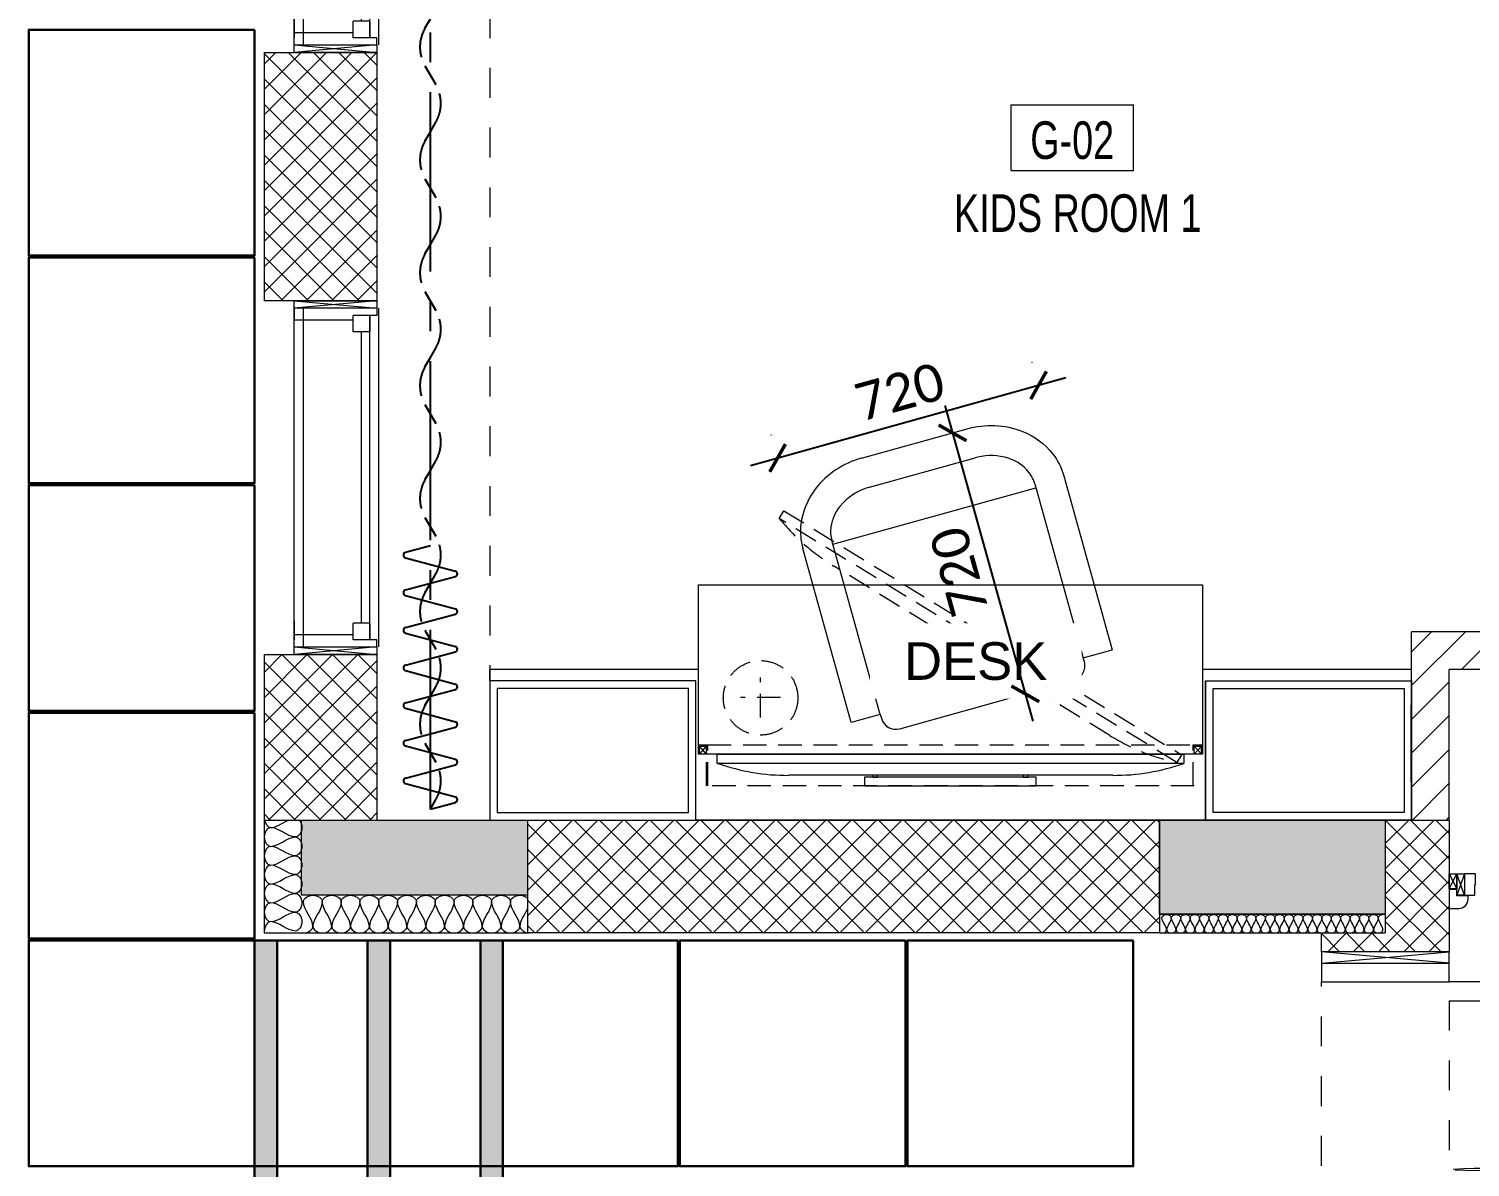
# Model space of a CAD drawing. Header units: millimetres. Extents: x -18512 to 101824, y -95768 to 52898.
# Drawn here: x 8543 to 12374, y -56580 to -53555 of the extents above; entities that cross this region are included whole.
import ezdxf

# ---------------------------------------------------------------- set-up
doc = ezdxf.new("R2010")
doc.units = ezdxf.units.MM
doc.header["$LTSCALE"] = 25
doc.header["$PDMODE"] = 3
for name, pattern in [('CENTER2', [28.575, 19.05, -3.175, 3.175, -3.175]), ('Dash', [6.35, 3.175, -3.175]), ('DASHED', [0.75, 0.5, -0.25]), ('HIDDEN2', [4.7625, 3.175, -1.5875])]:
    doc.linetypes.add(name, pattern=pattern)
doc.layers.get('0').update_dxf_attribs({"color": 254, "lineweight": 0})
doc.layers.get('Defpoints').update_dxf_attribs({"lineweight": 0})
for name, color, linetype in [('1547 I-StB-p-00-GA$0$WD-FURNITURE', 1, 'Continuous'), ('4_Furniture', 3, 'Continuous'), ('AR WALL HATCH', 8, 'Continuous'), ('WD-FURNITURE-1', 1, 'Continuous')]:
    doc.layers.add(name, color=color, linetype=linetype)
for name, color, linetype, lineweight in [('_FW_FUR_FIXED', 62, 'Continuous', 0), ('A-AREA-IDEN', 2, 'Continuous', 9), ('A-DETL-INSL', 8, 'Continuous', 9), ('A-DOOR', 31, 'Continuous', 18), ('A-FLOR-OTLN', 6, 'Continuous', 18), ('A-GLAZ', 6, 'Continuous', 9), ('A-TILES', 43, 'Continuous', 30), ('Archi-frame', 253, 'Continuous', 9), ('hatch', 252, 'Continuous', 0), ('I-WALL', 2, 'Continuous', 9), ('S-COLS', 6, 'Continuous', 9), ('WD-PS-TEXT-1', 2, 'Continuous', 13)]:
    doc.layers.add(name, color=color, linetype=linetype, lineweight=lineweight)
doc.styles.add('Arial Narrow_4', font='fi_9001f.ttf', dxfattribs={"width": 0.75, "height": 147.492401})
doc.styles.add('FW_Calibri', font='calibri.ttf')
doc.styles.add('TEXT-MS-100', font='arial.ttf', dxfattribs={"height": 100})
doc.dimstyles.new('1-50', dxfattribs={"dimscale": 50, "dimtxt": 2, "dimasz": 1.2, "dimexe": 1.25, "dimexo": 0.625, "dimtad": 1, "dimdec": 0, "dimtxsty": 'FW_Calibri', "dimblk": 'ARCHTICK', "dimcen": 2.5, "dimdle": 1.5, "dimadec": 0, "dimazin": 0, "dimtfac": 1, "dimtdec": 0, "dimtmove": 0, "dimatfit": 3, "dimfxl": 6, "dimfxlon": 1, "dimarcsym": 0})
pattern_1 = [(45, (15109.02, 35539.32), (-33.67596, 33.67596), []), (135, (15109.02, 35539.32), (-33.67596, -33.67596), [])]

# ---------------------------------------------------------------- blocks, each defined once
blk = doc.blocks.new('B  Naga_Double Flush 330 - NAGA- ENtrance Door _WD01_-8680316-GROUND FLOOR PLAN')
at = {"layer": 'A-DOOR', "lineweight": 18}
for p, q in [((-1054, 1370), (-1003, 1370)), ((-1054, 170), (-1054, 1370)), ((-1003, 170), (-1003, 1370)), ((546, 770), (496, 770)), ((496, 170), (496, 770)), ((546, 770), (546, 170)), ((-1104, 170), (-1054, 170)), ((-1054, 170), (-1104, 170)), ((-1054, 170), (-1003, 170)), ((546, 170), (596, 170)), ((546, 170), (596, 170)), ((-1054, -170), (-1104, -170)), ((-1104, -170), (-1054, -170)), ((596, -170), (546, -170)), ((596, -170), (546, -170))]:
    blk.add_line(p, q, dxfattribs=at)
at = {"layer": 'A-DOOR'}
for p, q in [((-1054, 170), (-1054, -170)), ((546, -170), (546, 170))]:
    blk.add_line(p, q, dxfattribs=at)
for centre, radius, start, end in [((-1059.8, 260.1), 1110.7, 355.8668, 87.0699), ((589.1, 232.9), 545.2, 99.8293, 185.0145)]:
    blk.add_arc(centre, radius, start, end, dxfattribs=at)
blk = doc.blocks.new('F  Fixed - 90 x 270-9060087-GROUND FLOOR PLAN')
at = {"layer": 'A-GLAZ', "lineweight": 5}
for p, q in [((-450, 113), (-431, 113)), ((-431, 113), (-431, 50)), ((-431, 94), (-387, 94)), ((-431, 94), (431, 94)), ((-388.3, 94), (-431, 94)), ((-387, 94), (-387, 50)), ((387, 94), (387, 50)), ((431, 94), (387, 94)), ((431, 113), (431, 50)), ((448.9, 113), (431, 113)), ((-431, 50), (-387, 50)), ((-418, 50), (-418, -107)), ((-387, 72), (387, 72)), ((387, 50), (431, 50)), ((418, 50), (418, -107)), ((-450, -107), (-418, -107)), ((-431, -107), (450, -107)), ((-380.7, -107), (-431, -107)), ((450, -107), (418, -107))]:
    blk.add_line(p, q, dxfattribs=at)
blk = doc.blocks.new('*U340')
at = {"color": 1}
for p, q in [((67.8, 66.3), (32.2, -66.3)), ((82.2, 66.3), (100, 0)), ((167.8, 66.3), (132.2, -66.3)), ((182.2, 66.3), (200, 0)), ((267.8, 66.3), (232.2, -66.3)), ((282.2, 66.3), (300, 0)), ((367.8, 66.3), (332.2, -66.3)), ((382.2, 66.3), (400, 0)), ((467.8, 66.3), (432.2, -66.3)), ((482.2, 66.3), (500, 0)), ((567.8, 66.3), (532.2, -66.3)), ((582.2, 66.3), (600, 0)), ((667.8, 66.3), (632.2, -66.3)), ((682.2, 66.3), (700, 0)), ((0, 0), (17.8, -66.3)), ((100, 0), (117.8, -66.3)), ((200, 0), (217.8, -66.3)), ((300, 0), (317.8, -66.3)), ((400, 0), (417.8, -66.3)), ((500, 0), (517.8, -66.3)), ((600, 0), (617.8, -66.3))]:
    blk.add_line(p, q, dxfattribs=at)
at = {"color": 1, "linetype": 'CENTER2'}
blk.add_line((0, 0), (2143.8, 0), dxfattribs=at)
at = {"color": 1, "linetype": 'HIDDEN2'}
for p, q in [((175, 14.4), (125, -14.4)), ((275, 14.4), (300, 0)), ((475, 14.4), (425, -14.4)), ((575, 14.4), (600, 0)), ((775, 14.4), (725, -14.4)), ((875, 14.4), (900, 0)), ((1075, 14.4), (1025, -14.4)), ((1175, 14.4), (1200, 0)), ((1375, 14.4), (1325, -14.4)), ((1475, 14.4), (1500, 0)), ((1675, 14.4), (1625, -14.4)), ((1775, 14.4), (1800, 0)), ((1975, 14.4), (1925, -14.4)), ((2075, 14.4), (2100, 0)), ((0, 0), (25, -14.4)), ((300, 0), (325, -14.4)), ((600, 0), (625, -14.4)), ((900, 0), (925, -14.4)), ((1200, 0), (1225, -14.4)), ((1500, 0), (1525, -14.4)), ((1800, 0), (1825, -14.4))]:
    blk.add_line(p, q, dxfattribs=at)
at = {"color": 1}
for centre, start, end in [((75, 64.3), 15, 165), ((175, 64.3), 15, 165), ((275, 64.3), 15, 165), ((375, 64.3), 15, 165), ((475, 64.3), 15, 165), ((575, 64.3), 15, 165), ((675, 64.3), 15, 165), ((25, -64.3), 195, 345), ((125, -64.3), 195, 345), ((225, -64.3), 195, 345), ((325, -64.3), 195, 345), ((425, -64.3), 195, 345), ((525, -64.3), 195, 345), ((625, -64.3), 195, 345)]:
    blk.add_arc(centre, 7.5, start, end, dxfattribs=at)
at = {"color": 1, "linetype": 'HIDDEN2'}
for centre, start, end in [((225, -72.2), 60, 120), ((525, -72.2), 60, 120), ((825, -72.2), 60, 120), ((1125, -72.2), 60, 120), ((1425, -72.2), 60, 120), ((1725, -72.2), 60, 120), ((2025, -72.2), 60, 120), ((75, 72.2), 240, 300), ((375, 72.2), 240, 300), ((675, 72.2), 240, 300), ((975, 72.2), 240, 300), ((1275, 72.2), 240, 300), ((1575, 72.2), 240, 300), ((1875, 72.2), 240, 300)]:
    blk.add_arc(centre, 100, start, end, dxfattribs=at)
blk = doc.blocks.new('M_NAGA Room Tag - Room Tag-1756429-GROUND FLOOR PLAN')
at = {"layer": 'A-AREA-IDEN'}
for p, q in [((-3.25, 1.75), (-3.25, -1.75)), ((-3.25, 1.75), (3.25, 1.75)), ((3.25, 1.75), (3.25, -1.75)), ((-3.25, -1.75), (3.25, -1.75))]:
    blk.add_line(p, q, dxfattribs=at)
blk = doc.blocks.new('Individual 55 plan')
at = {"color": 2}
blk.add_line((709.37, 123.94), (890, 123.94), dxfattribs=at)
at = {"color": 1}
for points in [[(752, 124.89), (847.69, 124.89), (847.69, 129.76), (752, 129.76)], [(759.26, 124.89), (756.53, 124.89), (756.53, 123.94), (759.26, 123.94)], [(843.16, 124.89), (840.43, 124.89), (840.43, 123.94), (843.16, 123.94)]]:
    blk.add_lwpolyline(points, close=True, dxfattribs=at)
at = {"color": 2}
blk.add_lwpolyline([(929.87, 112.21), (669.8, 112.21), (669.8, 117.26), (929.87, 117.26)], close=True, dxfattribs=at)
for centre, start, end in [((708.55, 8.32), 89.59605, 109.58416), ((890.81, 8.32), 70.41584, 90.40395)]:
    blk.add_arc(centre, 115.63, start, end, dxfattribs=at)
blk = doc.blocks.new('A$Ce7ac1099')
at = {"layer": '_FW_FUR_FIXED'}
for p, q in [((-530.5, 360), (-50.5, 360)), ((-50.5, 280), (-50.5, 360)), ((-530.5, 280), (-50.5, 280)), ((-520, -280), (-520, 280)), ((-40, 280), (-50.5, 280)), ((0, -240), (0, 240)), ((-720, -145.7), (-720, 145.7)), ((-640, -145.7), (-640, 145.7)), ((-50.5, -280), (-530.5, -280)), ((-50.5, -280), (-40, -280)), ((-50.5, -280), (-50.5, -360)), ((-50.5, -360), (-530.5, -360))]:
    blk.add_line(p, q, dxfattribs=at)
for points in [[(-720, 145.7, -0.164031), (-674, 285.9, -0.133131), (-594.2, 347.6, -0.098116), (-530.5, 360)], [(-530.5, 280, 0.127666), (-573.5, 269.1, 0.126943), (-615.6, 229.9, 0.135914), (-639.8, 153.1, 0.01049), (-640, 145.7)], [(-720, -145.7, 0.164031), (-674, -285.9, 0.133131), (-594.2, -347.6, 0.098116), (-530.5, -360)], [(-640, -145.7, 0.158507), (-612.1, -235, 0.132455), (-566.4, -272.6, 0.106378), (-530.5, -280)]]:
    blk.add_lwpolyline(points, format="xyb", dxfattribs=at)
for centre, start, end in [((-40, 240), 360, 90), ((-40, -240), 270, 360)]:
    blk.add_arc(centre, 40, start, end, dxfattribs=at)
blk = doc.blocks.new('_ArchTick')
at = {"color": 0, "linetype": 'ByBlock', "const_width": 0.15}
blk.add_lwpolyline([(-0.5, -0.5), (0.5, 0.5)], dxfattribs=at)
blk = doc.blocks.new('*D421')
at = {"layer": 'Defpoints', "color": 0, "transparency": 16777216}
for p in [(10896.1, -54656.9, 364082.7), (11089.3, -55350.5, 364082.7), (11191.3, -55322)]:
    blk.add_point(p, dxfattribs=at)
at = {"layer": 'I-WALL', "color": 0, "lineweight": -2, "transparency": 16777216}
for p, q in [((10977.9, -54556.2), (11211.4, -55394.3)), ((11058.1, -54611.7), (11058.3, -54611.7)), ((11251.3, -55305.3), (11251.5, -55305.3))]:
    blk.add_line(p, q, dxfattribs=at)
at = {"layer": 'I-WALL', "color": 0, "lineweight": -2, "transparency": 16777216, "xscale": 59.99999999999995, "yscale": 59.99999999999995, "zscale": 59.99999999999995}
for p, rotation in [((10998, -54628.5), 105.5690669797694), ((11191.3, -55322), 285.5690669797694)]:
    blk.add_blockref('_ArchTick', p, dxfattribs=dict(at, rotation=rotation))
at = {"layer": 'I-WALL', "color": 0, "transparency": 16777216, "insert": (11015.2, -54997.4), "char_height": 100, "attachment_point": 5, "rotation": 105.5691, "style": 'FW_Calibri'}
blk.add_mtext('720', dxfattribs=at)
blk = doc.blocks.new('*D422')
at = {"layer": 'Defpoints', "color": 0, "transparency": 16777216}
for p in [(11226.6, -54502), (11358.1, -54974, 364082.7), (10664.5, -55167.2, 364082.7)]:
    blk.add_point(p, dxfattribs=at)
at = {"layer": 'I-WALL', "color": 0, "lineweight": -2, "transparency": 16777216}
for p, q in [((11210, -54442.3), (11209.8, -54441.8)), ((10460.8, -54715.3), (11298.9, -54481.8)), ((10516.4, -54635.5), (10516.3, -54635))]:
    blk.add_line(p, q, dxfattribs=at)
at = {"layer": 'I-WALL', "color": 0, "lineweight": -2, "transparency": 16777216, "xscale": 59.99999999999995, "yscale": 59.99999999999995, "zscale": 59.99999999999995}
for p, rotation in [((11226.6, -54502), 15.5690672711863), ((10533, -54695.2), 195.5690672711863)]:
    blk.add_blockref('_ArchTick', p, dxfattribs=dict(at, rotation=rotation))
at = {"layer": 'I-WALL', "color": 0, "transparency": 16777216, "insert": (10857.7, -54519.1), "char_height": 100, "attachment_point": 5, "rotation": 15.5691, "style": 'FW_Calibri'}
blk.add_mtext('720', dxfattribs=at)

msp = doc.modelspace()

# ---------------------------------------------------------------- hatches: boundary and pattern name
at = {"layer": 'A-TILES', "ltscale": 25}
for points in [[(9143.1, -55977.4), (9203.1, -55977.4), (9203.1, -58655.4), (9143.1, -58655.4)], [(9443.1, -55977.4), (9503.1, -55977.4), (9503.1, -58626.6), (9443.1, -58626.6)], [(9743.1, -55977.4), (9803.1, -55977.4), (9803.1, -58626.6), (9743.1, -58626.6)]]:
    msp.add_hatch(color=9, dxfattribs=at).paths.add_polyline_path(points)
at = {"layer": 'AR WALL HATCH', "lineweight": 5, "ltscale": 25}
h = msp.add_hatch(dxfattribs=at)
h.set_pattern_fill('ANSI37', color=256, scale=15, style=0)
h.set_pattern_definition(pattern_1)
h.paths.add_polyline_path([(9468.1, -54277.4), (9168.1, -54277.4), (9168.1, -53617.4), (9468.1, -53617.4)])
h = msp.add_hatch(dxfattribs=at)
h.set_pattern_fill('ANSI31', color=256, scale=20, style=0)
h.set_pattern_definition([(45, (-5e-12, -25850), (-44.90128, 44.90128), [])])
h.paths.add_polyline_path([(12218.1, -55157.4), (12218.1, -55657.4), (12318.1, -55657.4), (12318.1, -55257.4), (14173.1, -55257.4), (14173.1, -55857.4), (14393.1, -55857.4), (14393.1, -55657.4), (14323.1, -55657.4), (14323.1, -55157.4)])
h = msp.add_hatch(dxfattribs=at)
h.set_pattern_fill('ANSI37', color=256, scale=15, style=0)
h.set_pattern_definition(pattern_1)
h.paths.add_polyline_path([(9168.1, -55217.4), (9468.1, -55217.4), (9468.1, -55657.4), (9168.1, -55657.4)])
h = msp.add_hatch(dxfattribs=at)
h.set_pattern_fill('ANSI37', color=256, scale=15, style=0)
h.set_pattern_definition(pattern_1)
h.paths.add_polyline_path([(11548.1, -55657.4), (9868.1, -55657.4), (9868.7, -55957), (11548.1, -55957.4)])
h.paths.add_polyline_path([(12148.1, -55657.4), (12318.1, -55657.4), (12318.1, -56007), (12148.1, -56007.4), (11978.1, -56007.4), (11978.1, -55957.4), (12148.1, -55957.4)])
at = {"layer": 'S-COLS'}
msp.add_hatch(color=252, dxfattribs=at).paths.add_polyline_path([(9268.1, -55657.4), (9868.1, -55657.4), (9868.1, -55857.4), (9268.1, -55857.4)], flags=0)
at = {"layer": 'S-COLS', "lineweight": 5}
msp.add_hatch(color=252, dxfattribs=at).paths.add_polyline_path([(12148.1, -55657.4), (12148.1, -55907.4), (11548.1, -55907.4), (11548.1, -55657.4)], flags=0)

# ---------------------------------------------------------------- linework, layer by layer
at = {"layer": '1547 I-StB-p-00-GA$0$WD-FURNITURE', "linetype": 'Continuous', "ltscale": 0.2}
msp.add_line((12218.1, -55556.1, -4121.3), (12218.1, -55351.6, -4121.3), dxfattribs=at)
msp.add_line((12218.1, -55556.1, -4121.3), (12218.1, -55351.6, -4121.3), dxfattribs=at)
at = {"layer": '1547 I-StB-p-00-GA$0$WD-FURNITURE', "linetype": 'Continuous', "ltscale": 0.2, "elevation": -4121.3}
msp.add_lwpolyline([(12218.1, -55556.1), (12218.1, -55351.6)], dxfattribs=at)
at = {"layer": '_FW_FUR_FIXED', "color": 9, "linetype": 'DASHED', "ltscale": 5}
for p, q in [((11416.3, -55432.7, 364082.7), (10682.3, -54982.4, 364082.7)), ((10487.8, -55384.7, 364082.7), (10487.8, -55278.7, 364082.7)), ((10540.8, -55331.7, 364082.7), (10434.8, -55331.7, 364082.7)), ((10322.4, -55482.7, 364082.7), (10322.4, -55457.7, 364082.7)), ((10322.4, -55457.7, 364082.7), (10347.4, -55457.7, 364082.7)), ((10325.4, -55482.7, 364082.7), (10325.4, -55460.7, 364082.7)), ((10325.4, -55460.7, 364082.7), (10344.4, -55460.7, 364082.7)), ((10344.4, -55482.7, 364082.7), (10325.4, -55460.7, 364082.7)), ((10325.4, -55482.7, 364082.7), (10344.4, -55460.7, 364082.7)), ((10344.4, -55482.7, 364082.7), (10344.4, -55460.7, 364082.7)), ((10347.4, -55566.3, 364082.7), (10347.4, -55457.7, 364082.7)), ((10347.4, -55457.7, 364082.7), (11637.4, -55457.7, 364082.7)), ((11637.4, -55566.3, 364082.7), (11637.4, -55457.7, 364082.7)), ((11637.4, -55457.7, 364082.7), (11662.4, -55457.7, 364082.7)), ((11640.4, -55460.7, 364082.7), (11659.4, -55460.7, 364082.7)), ((11659.4, -55482.7, 364082.7), (11640.4, -55460.7, 364082.7)), ((11640.4, -55482.7, 364082.7), (11659.4, -55460.7, 364082.7)), ((11640.4, -55482.7, 364082.7), (11640.4, -55460.7, 364082.7)), ((11659.4, -55482.7, 364082.7), (11659.4, -55460.7, 364082.7)), ((11662.4, -55482.7, 364082.7), (11662.4, -55457.7, 364082.7)), ((10344.4, -55566.3, 364082.7), (10344.4, -55482.7, 364082.7)), ((11640.4, -55566.3, 364082.7), (10344.4, -55566.3, 364082.7))]:
    msp.add_line(p, q, dxfattribs=at)
at = {"layer": '_FW_FUR_FIXED'}
for p, q in [((10322.4, -55257.7, 176342.6), (9768.1, -55257.7, -4170.4)), ((9768.1, -55287.9, 181992.3), (9768.1, -55257.7, -4170.4)), ((12218.1, -55257.4, -7842.7), (11662.4, -55257.7, 182041.4)), ((12218.1, -55287.5, -189884.1), (12218.1, -55257.4, -7842.7)), ((11670.4, -55287.8, 182041.4), (11670.4, -55657.6, 182041.4)), ((11670.4, -55657.6, 182041.4), (10315.8, -55657.6, -190284.1)), ((12318.1, -55800.4), (12338.1, -55840.4)), ((12318.1, -55840.4), (12338.1, -55800.4)), ((12358.1, -55800.4), (12338.1, -55857.4)), ((12358.1, -55857.4), (12338.1, -55800.4))]:
    msp.add_line(p, q, dxfattribs=at)
at = {"layer": '_FW_FUR_FIXED', "color": 9, "linetype": 'DASHED', "ltscale": 5, "elevation": 364082.7}
for points in [[(10549.5, -54835.3), (11606.3, -55483.7), (11593.8, -55504.2), (10536.9, -54855.8)], [(11211.2, -55312.1), (11222.3, -55318.9), (11224.6, -55315.1), (11213.6, -55308.3)]]:
    msp.add_lwpolyline(points, close=True, dxfattribs=at)
at = {"layer": '_FW_FUR_FIXED', "elevation": 182041.4}
for points in [[(11662.4, -55032.7), (11662.4, -55482.7), (10322.4, -55482.7), (10322.4, -55032.7)], [(10315.8, -55287.9), (9768.1, -55287.9), (9768.1, -55657.6), (10315.8, -55657.6)], [(10295.8, -55307.9), (9788.1, -55307.9), (9788.1, -55637.6), (10295.8, -55637.6)]]:
    msp.add_lwpolyline(points, close=True, dxfattribs=at)
at = {"layer": '_FW_FUR_FIXED'}
for points in [[(12218.1, -55657.4), (11670.4, -55657.6), (11670.4, -55287.8), (12218.1, -55287.5)], [(12198.1, -55637.4), (11690.4, -55637.6), (11690.4, -55307.8), (12198.1, -55307.5)], [(12318.1, -55840.4), (12318.1, -55800.4), (12338.1, -55800.4), (12338.1, -55840.4), (12318.1, -55840.4)], [(12358.1, -55857.4), (12338.1, -55857.4), (12338.1, -55800.4), (12358.1, -55800.4)], [(12388.1, -55800.4), (12358.1, -55800.4), (12358.1, -55857.4), (12386.1, -55857.4), (12386.1, -55829.4), (12388.1, -55829.4)]]:
    msp.add_lwpolyline(points, close=True, dxfattribs=at)
msp.add_lwpolyline([(12338.1, -55842.4), (12318.1, -55842.4), (12318.1, -55892.4), (12343.1, -55892.4, 0.414214), (12368.1, -55867.4), (12368.1, -55858.4), (12338.1, -55858.4)], format="xyb", close=True, dxfattribs=at)
at = {"layer": '_FW_FUR_FIXED', "color": 9, "linetype": 'DASHED', "ltscale": 5}
msp.add_circle((10487.8, -55332.7, 364082.7), 99, dxfattribs=at)
for centre, start, end in [((10967.2, -54510.5, 364082.7), 218.8873, 238.8754), ((11707.8, -54964.9, 364082.7), 238.0675, 258.0556)]:
    msp.add_arc(centre, 551.2, start, end, dxfattribs=at)
at = {"layer": 'A-DETL-INSL', "color": 1}
for points in [[(9168.1, -55657.4), (9168.1, -55957.4), (9868.1, -55957.4)], [(11548.1, -55957.4), (12148.1, -55957.4)]]:
    msp.add_lwpolyline(points, dxfattribs=at)
at = {"layer": 'A-DETL-INSL'}
for points in [[(9169.3, -55657.4), (9171.2, -55667.6), (9178.7, -55677.4), (9185.5, -55677.4)], [(9185.5, -55677.4), (9201.8, -55677.4), (9217.1, -55664.6), (9232.8, -55657.4)], [(9185.5, -55677.4), (9177.6, -55677.4), (9160, -55702.4), (9177.6, -55727.4), (9185.5, -55727.4)], [(9252.1, -55702.4), (9229.2, -55702.4), (9208.4, -55677.4), (9185.5, -55677.4)], [(9185.5, -55727.4), (9177.6, -55727.4), (9160, -55752.4), (9177.6, -55777.4), (9185.5, -55777.4)], [(9185.5, -55727.4), (9208.4, -55727.4), (9229.2, -55702.4), (9252.1, -55702.4)], [(9252.1, -55752.4), (9229.2, -55752.4), (9208.4, -55727.4), (9185.5, -55727.4)], [(9252.1, -55702.4), (9260, -55702.4), (9277.6, -55727.4), (9260, -55752.4), (9252.1, -55752.4)], [(9185.5, -55777.4), (9208.4, -55777.4), (9229.2, -55752.4), (9252.1, -55752.4)], [(9252.1, -55752.4), (9260, -55752.4), (9277.6, -55777.4), (9260, -55802.4), (9252.1, -55802.4)], [(9185.5, -55777.4), (9177.6, -55777.4), (9160, -55802.4), (9177.6, -55827.4), (9185.5, -55827.4)], [(9252.1, -55802.4), (9229.2, -55802.4), (9208.4, -55777.4), (9185.5, -55777.4)], [(9185.5, -55827.4), (9208.4, -55827.4), (9229.2, -55802.4), (9252.1, -55802.4)], [(9252.1, -55802.4), (9260, -55802.4), (9277.6, -55827.4), (9260, -55852.4), (9252.1, -55852.4)], [(9185.5, -55827.4), (9177.6, -55827.4), (9160, -55852.4), (9177.6, -55877.4), (9185.5, -55877.4)], [(9252.1, -55852.4), (9229.2, -55852.4), (9208.4, -55827.4), (9185.5, -55827.4)], [(9185.5, -55877.4), (9177.6, -55877.4), (9160, -55902.4), (9177.6, -55927.4), (9185.5, -55927.4)], [(9185.5, -55877.4), (9208.4, -55877.4), (9229.2, -55852.4), (9252.1, -55852.4)], [(9252.1, -55902.4), (9229.2, -55902.4), (9208.4, -55877.4), (9185.5, -55877.4)], [(9252.1, -55852.4), (9260, -55852.4), (9277.6, -55877.4), (9260, -55902.4), (9252.1, -55902.4)], [(9273.1, -55874), (9273.1, -55866.2), (9298.1, -55848.5), (9323.1, -55866.2), (9323.1, -55874)], [(9298.1, -55940.7), (9298.1, -55917.8), (9273.1, -55896.9), (9273.1, -55874)], [(9323.1, -55874), (9323.1, -55896.9), (9298.1, -55917.8), (9298.1, -55940.7)], [(9323.1, -55874), (9323.1, -55866.2), (9348.1, -55848.5), (9373.1, -55866.2), (9373.1, -55874)], [(9348.1, -55940.7), (9348.1, -55917.8), (9323.1, -55896.9), (9323.1, -55874)], [(9373.1, -55874), (9373.1, -55896.9), (9348.1, -55917.8), (9348.1, -55940.7)], [(9373.1, -55874), (9373.1, -55866.2), (9398.1, -55848.5), (9423.1, -55866.2), (9423.1, -55874)], [(9398.1, -55940.7), (9398.1, -55917.8), (9373.1, -55896.9), (9373.1, -55874)], [(9423.1, -55874), (9423.1, -55896.9), (9398.1, -55917.8), (9398.1, -55940.7)], [(9423.1, -55874), (9423.1, -55866.2), (9448.1, -55848.5), (9473.1, -55866.2), (9473.1, -55874)], [(9448.1, -55940.7), (9448.1, -55917.8), (9423.1, -55896.9), (9423.1, -55874)], [(9473.1, -55874), (9473.1, -55896.9), (9448.1, -55917.8), (9448.1, -55940.7)], [(9473.1, -55874), (9473.1, -55866.2), (9498.1, -55848.5), (9523.1, -55866.2), (9523.1, -55874)], [(9498.1, -55940.7), (9498.1, -55917.8), (9473.1, -55896.9), (9473.1, -55874)], [(9523.1, -55874), (9523.1, -55896.9), (9498.1, -55917.8), (9498.1, -55940.7)], [(9523.1, -55874), (9523.1, -55866.2), (9548.1, -55848.5), (9573.1, -55866.2), (9573.1, -55874)], [(9548.1, -55940.7), (9548.1, -55917.8), (9523.1, -55896.9), (9523.1, -55874)], [(9573.1, -55874), (9573.1, -55896.9), (9548.1, -55917.8), (9548.1, -55940.7)], [(9573.1, -55874), (9573.1, -55866.2), (9598.1, -55848.5), (9623.1, -55866.2), (9623.1, -55874)], [(9598.1, -55940.7), (9598.1, -55917.8), (9573.1, -55896.9), (9573.1, -55874)], [(9623.1, -55874), (9623.1, -55896.9), (9598.1, -55917.8), (9598.1, -55940.7)], [(9623.1, -55874), (9623.1, -55866.2), (9648.1, -55848.5), (9673.1, -55866.2), (9673.1, -55874)], [(9648.1, -55940.7), (9648.1, -55917.8), (9623.1, -55896.9), (9623.1, -55874)], [(9673.1, -55874), (9673.1, -55896.9), (9648.1, -55917.8), (9648.1, -55940.7)], [(9673.1, -55874), (9673.1, -55866.2), (9698.1, -55848.5), (9723.1, -55866.2), (9723.1, -55874)], [(9698.1, -55940.7), (9698.1, -55917.8), (9673.1, -55896.9), (9673.1, -55874)], [(9723.1, -55874), (9723.1, -55896.9), (9698.1, -55917.8), (9698.1, -55940.7)], [(9723.1, -55874), (9723.1, -55866.2), (9748.1, -55848.5), (9773.1, -55866.2), (9773.1, -55874)], [(9748.1, -55940.7), (9748.1, -55917.8), (9723.1, -55896.9), (9723.1, -55874)], [(9773.1, -55874), (9773.1, -55896.9), (9748.1, -55917.8), (9748.1, -55940.7)], [(9773.1, -55874), (9773.1, -55866.2), (9798.1, -55848.5), (9823.1, -55866.2), (9823.1, -55874)], [(9798.1, -55940.7), (9798.1, -55917.8), (9773.1, -55896.9), (9773.1, -55874)], [(9823.1, -55874), (9823.1, -55896.9), (9798.1, -55917.8), (9798.1, -55940.7)], [(9848.1, -55940.7), (9848.1, -55917.8), (9823.1, -55896.9), (9823.1, -55874)], [(9185.5, -55927.4), (9208.4, -55927.4), (9229.2, -55902.4), (9252.1, -55902.4)], [(9252.1, -55902.4), (9260, -55902.4), (9277.6, -55927.4), (9260, -55952.4), (9252.1, -55952.4)], [(9868.1, -55893.3), (9860.8, -55909.1), (9848.1, -55924.4), (9848.1, -55940.7)], [(11554.4, -55916.7), (11554.4, -55912.7), (11566.9, -55903.9), (11579.4, -55912.7), (11579.4, -55916.7)], [(11566.9, -55950), (11566.9, -55938.5), (11554.4, -55928.1), (11554.4, -55916.7)], [(11579.4, -55916.7), (11579.4, -55928.1), (11566.9, -55938.5), (11566.9, -55950)], [(11579.4, -55916.7), (11579.4, -55912.7), (11591.9, -55903.9), (11604.4, -55912.7), (11604.4, -55916.7)], [(11591.9, -55950), (11591.9, -55938.5), (11579.4, -55928.1), (11579.4, -55916.7)], [(11604.4, -55916.7), (11604.4, -55928.1), (11591.9, -55938.5), (11591.9, -55950)], [(11604.4, -55916.7), (11604.4, -55912.7), (11616.9, -55903.9), (11629.4, -55912.7), (11629.4, -55916.7)], [(11616.9, -55950), (11616.9, -55938.5), (11604.4, -55928.1), (11604.4, -55916.7)], [(11629.4, -55916.7), (11629.4, -55928.1), (11616.9, -55938.5), (11616.9, -55950)], [(11629.4, -55916.7), (11629.4, -55912.7), (11641.9, -55903.9), (11654.4, -55912.7), (11654.4, -55916.7)], [(11641.9, -55950), (11641.9, -55938.5), (11629.4, -55928.1), (11629.4, -55916.7)], [(11654.4, -55916.7), (11654.4, -55928.1), (11641.9, -55938.5), (11641.9, -55950)], [(11654.4, -55916.7), (11654.4, -55912.7), (11666.9, -55903.9), (11679.4, -55912.7), (11679.4, -55916.7)], [(11666.9, -55950), (11666.9, -55938.5), (11654.4, -55928.1), (11654.4, -55916.7)], [(11679.4, -55916.7), (11679.4, -55928.1), (11666.9, -55938.5), (11666.9, -55950)], [(11679.4, -55916.7), (11679.4, -55912.7), (11691.9, -55903.9), (11704.4, -55912.7), (11704.4, -55916.7)], [(11691.9, -55950), (11691.9, -55938.5), (11679.4, -55928.1), (11679.4, -55916.7)], [(11704.4, -55916.7), (11704.4, -55928.1), (11691.9, -55938.5), (11691.9, -55950)], [(11704.4, -55916.7), (11704.4, -55912.7), (11716.9, -55903.9), (11729.4, -55912.7), (11729.4, -55916.7)], [(11716.9, -55950), (11716.9, -55938.5), (11704.4, -55928.1), (11704.4, -55916.7)], [(11729.4, -55916.7), (11729.4, -55928.1), (11716.9, -55938.5), (11716.9, -55950)], [(11729.4, -55916.7), (11729.4, -55912.7), (11741.9, -55903.9), (11754.4, -55912.7), (11754.4, -55916.7)], [(11741.9, -55950), (11741.9, -55938.5), (11729.4, -55928.1), (11729.4, -55916.7)], [(11754.4, -55916.7), (11754.4, -55928.1), (11741.9, -55938.5), (11741.9, -55950)], [(11754.4, -55916.7), (11754.4, -55912.7), (11766.9, -55903.9), (11779.4, -55912.7), (11779.4, -55916.7)], [(11766.9, -55950), (11766.9, -55938.5), (11754.4, -55928.1), (11754.4, -55916.7)], [(11779.4, -55916.7), (11779.4, -55928.1), (11766.9, -55938.5), (11766.9, -55950)], [(11779.4, -55916.7), (11779.4, -55912.7), (11791.9, -55903.9), (11804.4, -55912.7), (11804.4, -55916.7)], [(11791.9, -55950), (11791.9, -55938.5), (11779.4, -55928.1), (11779.4, -55916.7)], [(11804.4, -55916.7), (11804.4, -55928.1), (11791.9, -55938.5), (11791.9, -55950)], [(11804.4, -55916.7), (11804.4, -55912.7), (11816.9, -55903.9), (11829.4, -55912.7), (11829.4, -55916.7)], [(11816.9, -55950), (11816.9, -55938.5), (11804.4, -55928.1), (11804.4, -55916.7)], [(11829.4, -55916.7), (11829.4, -55928.1), (11816.9, -55938.5), (11816.9, -55950)], [(11829.4, -55916.7), (11829.4, -55912.7), (11841.9, -55903.9), (11854.4, -55912.7), (11854.4, -55916.7)], [(11841.9, -55950), (11841.9, -55938.5), (11829.4, -55928.1), (11829.4, -55916.7)], [(11854.4, -55916.7), (11854.4, -55928.1), (11841.9, -55938.5), (11841.9, -55950)], [(11854.4, -55916.7), (11854.4, -55912.7), (11866.9, -55903.9), (11879.4, -55912.7), (11879.4, -55916.7)], [(11866.9, -55950), (11866.9, -55938.5), (11854.4, -55928.1), (11854.4, -55916.7)], [(11879.4, -55916.7), (11879.4, -55928.1), (11866.9, -55938.5), (11866.9, -55950)], [(11879.4, -55916.7), (11879.4, -55912.7), (11891.9, -55903.9), (11904.4, -55912.7), (11904.4, -55916.7)], [(11891.9, -55950), (11891.9, -55938.5), (11879.4, -55928.1), (11879.4, -55916.7)], [(11904.4, -55916.7), (11904.4, -55928.1), (11891.9, -55938.5), (11891.9, -55950)], [(11904.4, -55916.7), (11904.4, -55912.7), (11916.9, -55903.9), (11929.4, -55912.7), (11929.4, -55916.7)], [(11916.9, -55950), (11916.9, -55938.5), (11904.4, -55928.1), (11904.4, -55916.7)], [(11929.4, -55916.7), (11929.4, -55928.1), (11916.9, -55938.5), (11916.9, -55950)], [(11929.4, -55916.7), (11929.4, -55912.7), (11941.9, -55903.9), (11954.4, -55912.7), (11954.4, -55916.7)], [(11941.9, -55950), (11941.9, -55938.5), (11929.4, -55928.1), (11929.4, -55916.7)], [(11954.4, -55916.7), (11954.4, -55928.1), (11941.9, -55938.5), (11941.9, -55950)], [(11954.4, -55916.7), (11954.4, -55912.7), (11966.9, -55903.9), (11979.4, -55912.7), (11979.4, -55916.7)], [(11966.9, -55950), (11966.9, -55938.5), (11954.4, -55928.1), (11954.4, -55916.7)], [(11979.4, -55916.7), (11979.4, -55928.1), (11966.9, -55938.5), (11966.9, -55950)], [(11979.4, -55916.7), (11979.4, -55912.7), (11991.9, -55903.9), (12004.4, -55912.7), (12004.4, -55916.7)], [(11991.9, -55950), (11991.9, -55938.5), (11979.4, -55928.1), (11979.4, -55916.7)], [(12004.4, -55916.7), (12004.4, -55928.1), (11991.9, -55938.5), (11991.9, -55950)], [(12004.4, -55916.7), (12004.4, -55912.7), (12016.9, -55903.9), (12029.4, -55912.7), (12029.4, -55916.7)], [(12016.9, -55950), (12016.9, -55938.5), (12004.4, -55928.1), (12004.4, -55916.7)], [(12029.4, -55916.7), (12029.4, -55928.1), (12016.9, -55938.5), (12016.9, -55950)], [(12029.4, -55916.7), (12029.4, -55912.7), (12041.9, -55903.9), (12054.4, -55912.7), (12054.4, -55916.7)], [(12041.9, -55950), (12041.9, -55938.5), (12029.4, -55928.1), (12029.4, -55916.7)], [(12054.4, -55916.7), (12054.4, -55928.1), (12041.9, -55938.5), (12041.9, -55950)], [(12054.4, -55916.7), (12054.4, -55912.7), (12066.9, -55903.9), (12079.4, -55912.7), (12079.4, -55916.7)], [(12066.9, -55950), (12066.9, -55938.5), (12054.4, -55928.1), (12054.4, -55916.7)], [(12079.4, -55916.7), (12079.4, -55928.1), (12066.9, -55938.5), (12066.9, -55950)], [(12079.4, -55916.7), (12079.4, -55912.7), (12091.9, -55903.9), (12104.4, -55912.7), (12104.4, -55916.7)], [(12091.9, -55950), (12091.9, -55938.5), (12079.4, -55928.1), (12079.4, -55916.7)], [(12104.4, -55916.7), (12104.4, -55928.1), (12091.9, -55938.5), (12091.9, -55950)], [(12104.4, -55916.7), (12104.4, -55912.7), (12116.9, -55903.9), (12129.4, -55912.7), (12129.4, -55916.7)], [(12116.9, -55950), (12116.9, -55938.5), (12104.4, -55928.1), (12104.4, -55916.7)], [(12129.4, -55916.7), (12129.4, -55928.1), (12116.9, -55938.5), (12116.9, -55950)], [(12129.4, -55916.7), (12129.4, -55912.7), (12136.1, -55908.3), (12141.9, -55908.3)], [(12141.9, -55950), (12141.9, -55938.5), (12129.4, -55928.1), (12129.4, -55916.7)], [(9185.5, -55927.4), (9177.6, -55927.4), (9168.8, -55940.6), (9168.8, -55952.4)], [(9252.1, -55952.4), (9229.2, -55952.4), (9208.4, -55927.4), (9185.5, -55927.4)], [(9273.1, -55957.4), (9284.9, -55957.4), (9298.1, -55948.5), (9298.1, -55940.7)], [(9298.1, -55940.7), (9298.1, -55948.5), (9323.1, -55966.2), (9348.1, -55948.5), (9348.1, -55940.7)], [(9348.1, -55940.7), (9348.1, -55948.5), (9373.1, -55966.2), (9398.1, -55948.5), (9398.1, -55940.7)], [(9398.1, -55940.7), (9398.1, -55948.5), (9423.1, -55966.2), (9448.1, -55948.5), (9448.1, -55940.7)], [(9448.1, -55940.7), (9448.1, -55948.5), (9473.1, -55966.2), (9498.1, -55948.5), (9498.1, -55940.7)], [(9498.1, -55940.7), (9498.1, -55948.5), (9523.1, -55966.2), (9548.1, -55948.5), (9548.1, -55940.7)], [(9548.1, -55940.7), (9548.1, -55948.5), (9573.1, -55966.2), (9598.1, -55948.5), (9598.1, -55940.7)], [(9598.1, -55940.7), (9598.1, -55948.5), (9623.1, -55966.2), (9648.1, -55948.5), (9648.1, -55940.7)], [(9648.1, -55940.7), (9648.1, -55948.5), (9673.1, -55966.2), (9698.1, -55948.5), (9698.1, -55940.7)], [(9698.1, -55940.7), (9698.1, -55948.5), (9723.1, -55966.2), (9748.1, -55948.5), (9748.1, -55940.7)], [(9748.1, -55940.7), (9748.1, -55948.5), (9773.1, -55966.2), (9798.1, -55948.5), (9798.1, -55940.7)], [(9798.1, -55940.7), (9798.1, -55948.5), (9823.1, -55966.2), (9848.1, -55948.5), (9848.1, -55940.7)], [(9848.1, -55940.7), (9848.1, -55948.5), (9861.3, -55957.4), (9873.1, -55957.4)], [(11554.4, -55958.3), (11560.3, -55958.3), (11566.9, -55953.9), (11566.9, -55950)], [(11566.9, -55950), (11566.9, -55953.9), (11579.4, -55962.7), (11591.9, -55953.9), (11591.9, -55950)], [(11591.9, -55950), (11591.9, -55953.9), (11604.4, -55962.7), (11616.9, -55953.9), (11616.9, -55950)], [(11616.9, -55950), (11616.9, -55953.9), (11629.4, -55962.7), (11641.9, -55953.9), (11641.9, -55950)], [(11641.9, -55950), (11641.9, -55953.9), (11654.4, -55962.7), (11666.9, -55953.9), (11666.9, -55950)], [(11666.9, -55950), (11666.9, -55953.9), (11679.4, -55962.7), (11691.9, -55953.9), (11691.9, -55950)], [(11691.9, -55950), (11691.9, -55953.9), (11704.4, -55962.7), (11716.9, -55953.9), (11716.9, -55950)], [(11716.9, -55950), (11716.9, -55953.9), (11729.4, -55962.7), (11741.9, -55953.9), (11741.9, -55950)], [(11741.9, -55950), (11741.9, -55953.9), (11754.4, -55962.7), (11766.9, -55953.9), (11766.9, -55950)], [(11766.9, -55950), (11766.9, -55953.9), (11779.4, -55962.7), (11791.9, -55953.9), (11791.9, -55950)], [(11791.9, -55950), (11791.9, -55953.9), (11804.4, -55962.7), (11816.9, -55953.9), (11816.9, -55950)], [(11816.9, -55950), (11816.9, -55953.9), (11829.4, -55962.7), (11841.9, -55953.9), (11841.9, -55950)], [(11841.9, -55950), (11841.9, -55953.9), (11854.4, -55962.7), (11866.9, -55953.9), (11866.9, -55950)], [(11866.9, -55950), (11866.9, -55953.9), (11879.4, -55962.7), (11891.9, -55953.9), (11891.9, -55950)], [(11891.9, -55950), (11891.9, -55953.9), (11904.4, -55962.7), (11916.9, -55953.9), (11916.9, -55950)], [(11916.9, -55950), (11916.9, -55953.9), (11929.4, -55962.7), (11941.9, -55953.9), (11941.9, -55950)], [(11941.9, -55950), (11941.9, -55953.9), (11954.4, -55962.7), (11966.9, -55953.9), (11966.9, -55950)], [(11966.9, -55950), (11966.9, -55953.9), (11979.4, -55962.7), (11991.9, -55953.9), (11991.9, -55950)], [(11991.9, -55950), (11991.9, -55953.9), (12004.4, -55962.7), (12016.9, -55953.9), (12016.9, -55950)], [(12016.9, -55950), (12016.9, -55953.9), (12029.4, -55962.7), (12041.9, -55953.9), (12041.9, -55950)], [(12041.9, -55950), (12041.9, -55953.9), (12054.4, -55962.7), (12066.9, -55953.9), (12066.9, -55950)], [(12066.9, -55950), (12066.9, -55953.9), (12079.4, -55962.7), (12091.9, -55953.9), (12091.9, -55950)], [(12091.9, -55950), (12091.9, -55953.9), (12104.4, -55962.7), (12116.9, -55953.9), (12116.9, -55950)], [(12116.9, -55950), (12116.9, -55953.9), (12129.4, -55962.7), (12141.9, -55953.9), (12141.9, -55950)]]:
    msp.add_open_spline(points, degree=3, dxfattribs=at)
for points, knots in [([(9261.2, -55657.4), (9265.5, -55662.1), (9274.2, -55682.2), (9260, -55702.4), (9252.1, -55702.4)], [0.553806, 0.553806, 0.553806, 0.553806, 1.414214, 2.828427, 2.828427, 2.828427, 2.828427]), ([(9823.1, -55874), (9823.1, -55866.2), (9843.2, -55852), (9863.3, -55860.6), (9868.1, -55864.9)], [0, 0, 0, 0, 1.414214, 2.274621, 2.274621, 2.274621, 2.274621])]:
    msp.add_open_spline(points, degree=3, knots=knots, dxfattribs=at)
at = {"layer": 'A-FLOR-OTLN'}
for p, q in [((9273.1, -53597.4), (9273.1, -52697.4)), ((9473.1, -53597.4), (9473.1, -52697.4)), ((9273.1, -55197.4), (9273.1, -54297.4)), ((9473.1, -55197.4), (9473.1, -54297.4))]:
    msp.add_line(p, q, dxfattribs=at)
at = {"layer": 'A-TILES', "color": 9, "ltscale": 25}
for points in [[(9143.1, -53557.4), (8543.1, -53557.4), (8543.1, -54157.4), (9143.1, -54157.4)], [(9143.1, -54162.4), (8543.1, -54162.4), (8543.1, -54762.4), (9143.1, -54762.4)], [(9143.1, -54767.4), (8543.1, -54767.4), (8543.1, -55367.4), (9143.1, -55367.4)], [(9143.1, -55372.4), (8543.1, -55372.4), (8543.1, -55972.4), (9143.1, -55972.4)], [(9143.1, -58655.4), (9203.1, -58655.4), (9203.1, -55977.4), (9143.1, -55977.4)], [(9443.1, -55977.4), (9143.1, -55977.4), (9143.1, -56577.4), (9443.1, -56577.4)], [(9443.1, -58626.6), (9503.1, -58626.6), (9503.1, -55977.4), (9443.1, -55977.4)], [(9743.1, -55977.4), (9443.1, -55977.4), (9443.1, -56577.4), (9743.1, -56577.4)], [(9743.1, -58626.6), (9803.1, -58626.6), (9803.1, -55977.4), (9743.1, -55977.4)], [(10268.2, -55977.4), (9743.1, -55977.4), (9743.1, -56577.4), (10268.2, -56577.4)], [(10873.2, -55977.4), (10273.2, -55977.4), (10273.2, -56577.4), (10873.2, -56577.4)], [(11478.2, -55977.4), (10878.2, -55977.4), (10878.2, -56577.4), (11478.2, -56577.4)]]:
    msp.add_lwpolyline(points, close=True, dxfattribs=at)
msp.add_lwpolyline([(9143.1, -56576.4), (9143.1, -55977.4), (8543.1, -55977.4), (8543.1, -56577.4), (9142.1, -56577.4, 0.414214)], format="xyb", close=True, dxfattribs=at)
at = {"layer": 'Archi-frame', "color": 252}
for points in [[(9248.1, -53597.4), (9468.1, -53597.4), (9468.1, -53617.4), (9248.1, -53617.4)], [(9248.1, -54277.4), (9468.1, -54277.4), (9468.1, -54297.4), (9248.1, -54297.4)], [(9248.1, -55197.4), (9468.1, -55197.4), (9468.1, -55217.4), (9248.1, -55217.4)], [(11978.1, -56037.4), (12318.1, -56037.4), (12318.1, -56007.4), (11978.1, -56007.4)]]:
    msp.add_lwpolyline(points, close=True, dxfattribs=at)
for points in [[(9248.1, -53597.4), (9468.1, -53617.4)], [(9468.1, -53597.4), (9248.1, -53617.4)], [(9248.1, -54277.4), (9468.1, -54297.4)], [(9468.1, -54277.4), (9248.1, -54297.4)], [(9248.1, -55197.4), (9468.1, -55217.4)], [(9468.1, -55197.4), (9248.1, -55217.4)], [(11978.1, -56037.4), (12318.1, -56007.4)], [(12318.1, -56037.4), (11978.1, -56007.4)]]:
    msp.add_lwpolyline(points, dxfattribs=at)
at = {"layer": 'hatch', "linetype": 'Dash', "lineweight": 9}
for p, q in [((9768.1, -50642.4), (9768.1, -55657.4)), ((11978.1, -57687.4), (11978.1, -56087.4)), ((12318.1, -56137.4), (12318.1, -57636.4))]:
    msp.add_line(p, q, dxfattribs=at)
at = {"layer": 'I-WALL'}
for p, q in [((9168.1, -53617.4), (9468.1, -53617.4)), ((9168.1, -53617.4), (9168.1, -54277.4)), ((9468.1, -53617.4), (9468.1, -54297.4)), ((9468.1, -54277.4), (9168.1, -54277.4)), ((14323.1, -55157.4), (12218.1, -55157.4)), ((12218.1, -55657.4), (12218.1, -55157.4)), ((9468.1, -55197.4), (9468.1, -55657.4)), ((9168.1, -55217.4), (9468.1, -55217.4)), ((9168.1, -55217.4), (9168.1, -55657.4)), ((12318.1, -55657.4), (12318.1, -55257.4)), ((14173.1, -55257.4), (12318.1, -55257.4)), ((12318.1, -55657.4), (12318.1, -55877.4)), ((12318.1, -55877.4), (12318.1, -56007.4)), ((11548.1, -55907.4), (12148.1, -55907.4)), ((11548.1, -55957.4), (9868.1, -55957.4)), ((11978.1, -56007.4), (11978.1, -55957.4))]:
    msp.add_line(p, q, dxfattribs=at)
at = {"layer": 'I-WALL', "color": 6}
msp.add_line((12218.1, -55257.4, -7842.7), (12218.1, -55257.6, -8242.7), dxfattribs=at)
at = {"layer": 'I-WALL'}
for points in [[(9168.1, -55657.4), (12318.1, -55657.4)], [(9868.1, -55657.4), (9868.1, -55957.4)], [(11548.1, -55657.4), (11548.1, -55957.4)], [(12148.1, -55657.4), (12148.1, -55957.4)]]:
    msp.add_lwpolyline(points, dxfattribs=at)
at = {"layer": 'S-COLS', "color": 8}
for p, q in [((9268.1, -55857.4), (9268.1, -55657.4)), ((9268.1, -55657.4), (9868.1, -55657.4)), ((9868.1, -55657.4), (9868.1, -55857.4)), ((11548.1, -55907.4), (11548.1, -55657.4)), ((11548.1, -55657.4), (12148.1, -55657.4)), ((12148.1, -55657.4), (12148.1, -55907.4)), ((9868.1, -55857.4), (9268.1, -55857.4)), ((12148.1, -55907.4), (11548.1, -55907.4))]:
    msp.add_line(p, q, dxfattribs=at)

# ---------------------------------------------------------------- block references
at = {"layer": '4_Furniture', "color": 3, "rotation": 90.00000000000004}
msp.add_blockref('*U340', (9610.3, -55628.2), dxfattribs=at)
at = {"layer": '_FW_FUR_FIXED', "color": 9, "linetype": 'DASHED', "ltscale": 5, "xscale": 4.767440114139822, "yscale": 4.767440114139822, "zscale": 4.767440114139822, "rotation": 180}
msp.add_blockref('Individual 55 plan', (14805.6, -54947.7, 364082.7), dxfattribs=at)
at = {"layer": 'A-AREA-IDEN', "lineweight": 18, "xscale": -49.99999999999998, "yscale": 49.99999999999998, "zscale": 49.99999999999998, "rotation": 180}
msp.add_blockref('M_NAGA Room Tag - Room Tag-1756429-GROUND FLOOR PLAN', (11316.2, -53844.1), dxfattribs=at)
at = {"layer": 'A-DOOR', "xscale": -1, "rotation": 270}
msp.add_blockref('B  Naga_Double Flush 330 - NAGA- ENtrance Door _WD01_-8680316-GROUND FLOOR PLAN', (12148.1, -56633.4), dxfattribs=at)
at = {"layer": 'A-GLAZ', "xscale": -1, "rotation": 270}
for p in [(9355.1, -53147.4), (9355.1, -54747.4)]:
    msp.add_blockref('F  Fixed - 90 x 270-9060087-GROUND FLOOR PLAN', p, dxfattribs=at)
at = {"layer": 'WD-FURNITURE-1', "ltscale": 0.2, "rotation": 285.5690669797694}
msp.add_blockref('A$Ce7ac1099', (11089.3, -55350.5, 364082.7), dxfattribs=at)

# ---------------------------------------------------------------- texts
at = {"layer": 'A-AREA-IDEN', "lineweight": 18, "char_height": 100, "width": 747, "attachment_point": 8, "line_spacing_factor": 0.968573, "style": 'Arial Narrow_4'}
for s, insert in [('G-02', (11315.9, -53902.1)), ('KIDS ROOM 1', (11330.7, -54095.9))]:
    msp.add_mtext(s, dxfattribs=dict(at, insert=insert))

# ---------------------------------------------------------------- next in the draw order: texts
at = {"layer": 'WD-PS-TEXT-1', "insert": (11059.5, -55235.6, 182041.4), "char_height": 100, "width": 462.591, "attachment_point": 5, "style": 'TEXT-MS-100', "bg_fill": 2}
msp.add_mtext('DESK', dxfattribs=at)

# ---------------------------------------------------------------- next in the draw order: dimensions: what is measured, and where the dimension line sits
at = {"layer": 'I-WALL', "color": 1, "true_color": 0xf40b0b}
for p1, p2, distance, picture, middle in [((10664.5, -55167.2, 364082.7), (11358.1, -54974, 364082.7), 490, '*D422', (10857.7, -54519.1)), ((10896.1, -54656.9, 364082.7), (11089.3, -55350.5, 364082.7), 105.9, '*D421', (11015.2, -54997.4))]:
    dim = msp.add_aligned_dim(p1=p1, p2=p2, distance=distance, dimstyle='1-50', dxfattribs=at)
    dim.commit()
    dim.dimension.update_dxf_attribs({"geometry": picture, "text_midpoint": middle})

doc.saveas('drawing.dxf')
